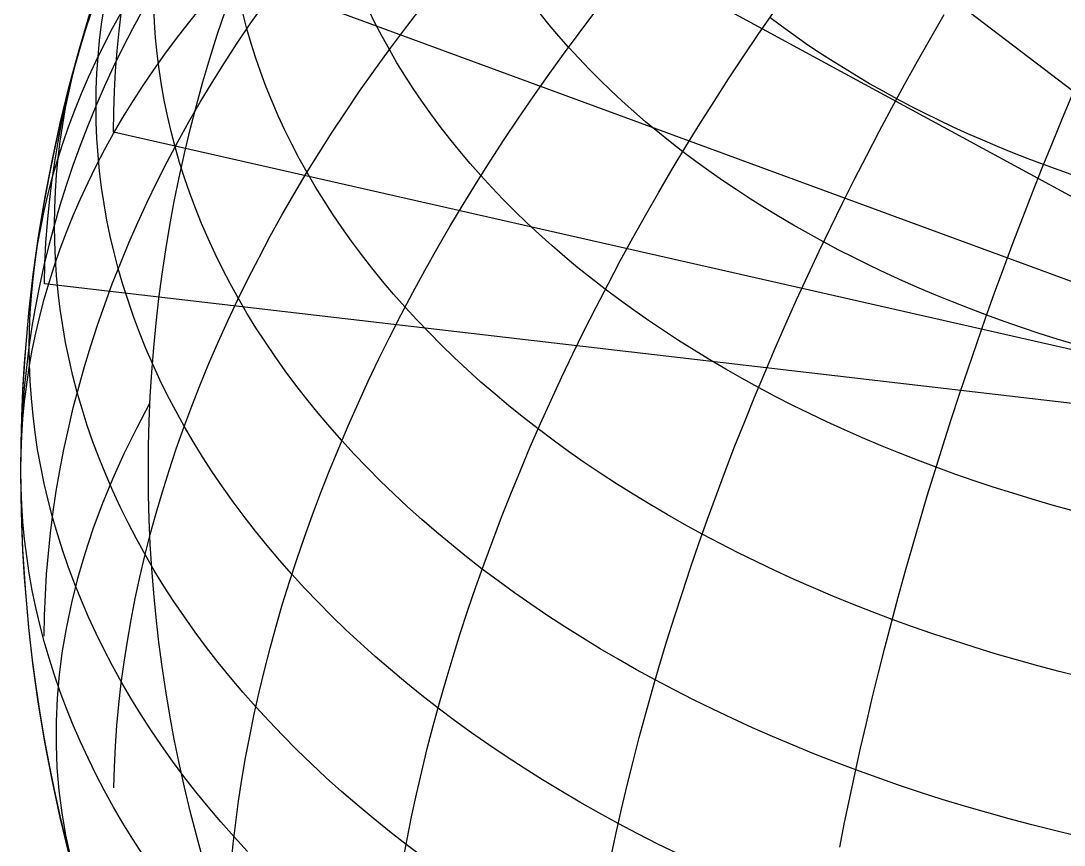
# Model space of a CAD drawing. Header units: millimetres. Extents: x -85 to 85, y -85 to 85.
# Drawn here: x -85 to -27.3, y -20.7 to 24.9 of the extents above; entities that cross this region are included whole.
import ezdxf

# ---------------------------------------------------------------- set-up
doc = ezdxf.new("R2010")
doc.units = ezdxf.units.MM
for name, color, linetype in [('CUT_OUTER', 1, 'Continuous'), ('ENGRAVE', 7, 'Continuous'), ('ENGRAVE_FINE', 8, 'Continuous')]:
    doc.layers.add(name, color=color, linetype=linetype)

msp = doc.modelspace()

# ---------------------------------------------------------------- linework, layer by layer
at = {"layer": 'CUT_OUTER'}
msp.add_circle((0, 0), 85, dxfattribs=at)
at = {"layer": 'ENGRAVE'}
for points in [[(-82.1037, -21.9996), (-82.4751, -20.5634), (-82.8215, -19.1208), (-83.1425, -17.6725), (-83.4383, -16.2188), (-83.7087, -14.7601), (-83.9535, -13.2969), (-84.1728, -11.8297), (-84.3664, -10.3589), (-84.5344, -8.8849), (-84.6765, -7.4082), (-84.7929, -5.9293), (-84.8835, -4.4486), (-84.9482, -2.9665), (-84.9871, -1.4835), (-85, 0), (-84.9871, 1.4835), (-84.9482, 2.9665), (-84.8835, 4.4486), (-84.7929, 5.9293), (-84.6765, 7.4082), (-84.5344, 8.8849), (-84.3664, 10.3589), (-84.1728, 11.8297), (-83.9535, 13.2969), (-83.7087, 14.7601), (-83.4383, 16.2188), (-83.1425, 17.6725), (-82.8215, 19.1208), (-82.4751, 20.5634), (-82.1037, 21.9996), (-81.7072, 23.4292), (-81.2859, 24.8516), (-80.8398, 26.2664)], [(-78.2429, -21.2891), (-78.8106, -20.4105), (-79.3543, -19.5258), (-79.8739, -18.6351), (-80.3691, -17.7387), (-80.8398, -16.8369), (-81.2859, -15.93), (-81.7072, -15.0182), (-82.1037, -14.1018), (-82.4751, -13.1812), (-82.8215, -12.2565), (-83.1425, -11.3281), (-83.4383, -10.3963), (-83.7087, -9.4613), (-83.9535, -8.5234), (-84.1728, -7.5829), (-84.3664, -6.6401), (-84.5344, -5.6953), (-84.6765, -4.7487), (-84.7929, -3.8007), (-84.8835, -2.8515), (-84.9482, -1.9015), (-84.9871, -0.9509), (-85, 0), (-84.9871, 0.9509), (-84.9482, 1.9015), (-84.8835, 2.8515), (-84.7929, 3.8007), (-84.6765, 4.7487), (-84.5344, 5.6953), (-84.3664, 6.6401), (-84.1728, 7.5829), (-83.9535, 8.5234), (-83.7087, 9.4613), (-83.4383, 10.3963), (-83.1425, 11.3281), (-82.8215, 12.2565), (-82.4751, 13.1812), (-82.1037, 14.1018), (-81.7072, 15.0182), (-81.2859, 15.93), (-80.8398, 16.8369), (-80.3691, 17.7387), (-79.8739, 18.6351), (-79.3543, 19.5258), (-78.8106, 20.4105), (-78.2429, 21.2891), (-77.6514, 22.1612), (-77.0362, 23.0265), (-76.3975, 23.8848), (-75.7356, 24.7358), (-75.0505, 25.5793)]]:
    msp.add_lwpolyline(points, dxfattribs=at)
at = {"layer": 'ENGRAVE_FINE'}
for points in [[(54.6339, -41.042), (-54.6357, 42.182)], [(65.1133, -34.7629), (-65.1079, 35.8986)], [(73.6072, -26.4848), (-73.6109, 27.6248)], [(-84.9871, 1.1386), (-84.9482, 2.2769), (-84.8835, 3.4144), (-84.7929, 4.551), (-84.6765, 5.6861), (-84.5344, 6.8195), (-84.3664, 7.9508), (-84.1728, 9.0798), (-83.9535, 10.2059), (-83.7087, 11.3289), (-83.4383, 12.4485), (-83.1425, 13.5643), (-82.8215, 14.676), (-82.4751, 15.7832), (-82.1037, 16.8855), (-81.7072, 17.9828), (-81.2859, 19.0745), (-80.8398, 20.1605), (-80.3691, 21.2403), (-79.8739, 22.3136), (-79.3543, 23.3802), (-78.8106, 24.4396), (-78.2429, 25.4916)], [(-83.7079, -9.1747), (-83.6887, -8.034), (-83.644, -6.8909), (-83.5739, -5.7456), (-83.4783, -4.5986), (-83.3573, -3.4502), (-83.2109, -2.3007), (-83.0391, -1.1505), (-82.8421, 0), (-82.6198, 1.1505), (-82.3723, 2.3007), (-82.0998, 3.4502), (-81.8022, 4.5986), (-81.4798, 5.7456), (-81.1325, 6.8909), (-80.7605, 8.034), (-80.3638, 9.1747), (-79.9428, 10.3127), (-79.4973, 11.4474), (-79.0277, 12.5787), (-78.534, 13.7062), (-78.0163, 14.8295), (-77.4749, 15.9483), (-76.9099, 17.0622), (-76.3214, 18.1709), (-75.7098, 19.2741), (-75.075, 20.3714), (-74.4174, 21.4625), (-73.7371, 22.5471), (-73.0344, 23.6248), (-72.3094, 24.6953), (-71.5623, 25.7583)], [(83.7079, -9.1747), (-83.7015, 10.3127), (-83.6697, 11.4474), (-83.6124, 12.5787), (-83.5296, 13.7062), (-83.4214, 14.8295), (-83.2877, 15.9483), (-83.1287, 17.0622), (-82.9444, 18.1709), (-82.7348, 19.2741), (-82.5, 20.3714), (-82.24, 21.4625), (-81.955, 22.5471), (-81.6451, 23.6248), (-81.3103, 24.6953), (-80.9507, 25.7583)], [(-62.7485, -21.4001), (-63.6909, -20.6928), (-64.6139, -19.9751), (-65.5172, -19.2471), (-66.4006, -18.5092), (-67.2637, -17.7615), (-68.1064, -17.0042), (-68.9283, -16.2377), (-69.7292, -15.462), (-70.5089, -14.6775), (-71.2671, -13.8845), (-72.0036, -13.083), (-72.7181, -12.2734), (-73.4105, -11.456), (-74.0806, -10.6309), (-74.728, -9.7985), (-75.3527, -8.959), (-75.9545, -8.1126), (-76.5331, -7.2596), (-77.0884, -6.4002), (-77.6203, -5.5348), (-78.1284, -4.6635), (-78.6128, -3.7867), (-79.0733, -2.9046), (-79.5096, -2.0175), (-79.9217, -1.1257), (-80.3095, -0.2294), (-80.6729, 0.6712), (-81.0116, 1.5756), (-81.3257, 2.4837), (-81.615, 3.3952), (-81.8794, 4.3098), (-82.1189, 5.2272), (-82.3334, 6.1471), (-82.5228, 7.0693), (-82.6871, 7.9935), (-82.8262, 8.9194), (-82.94, 9.8467), (-83.0286, 10.7751), (-83.0919, 11.7044), (-83.1299, 12.6342), (-83.1425, 13.5643), (-83.1299, 14.4944), (-83.0919, 15.4243), (-83.0286, 16.3535), (-82.94, 17.282), (-82.8262, 18.2092), (-82.6871, 19.1351), (-82.5228, 20.0593), (-82.3334, 20.9815), (-82.1189, 21.9014), (-81.8794, 22.8188), (-81.615, 23.7334), (-81.3257, 24.6449), (-81.0116, 25.553)], [(-48.6506, -21.2237), (-49.77, -20.6731), (-50.8741, -20.1101), (-51.9628, -19.5348), (-53.0357, -18.9475), (-54.0924, -18.3482), (-55.1326, -17.7372), (-56.156, -17.1147), (-57.1624, -16.4808), (-58.1513, -15.8357), (-59.1225, -15.1797), (-60.0757, -14.5129), (-61.0106, -13.8355), (-61.9269, -13.1478), (-62.8243, -12.45), (-63.7026, -11.7422), (-64.5615, -11.0247), (-65.4008, -10.2977), (-66.2201, -9.5614), (-67.0192, -8.8161), (-67.798, -8.0619), (-68.556, -7.2992), (-69.2932, -6.528), (-70.0093, -5.7488), (-70.7041, -4.9616), (-71.3773, -4.1668), (-72.0288, -3.3646), (-72.6583, -2.5553), (-73.2657, -1.739), (-73.8508, -0.916), (-74.4134, -0.0866), (-74.9534, 0.7489), (-75.4705, 1.5904), (-75.9646, 2.4375), (-76.4355, 3.29), (-76.8832, 4.1477), (-77.3075, 5.0102), (-77.7082, 5.8774), (-78.0853, 6.7489), (-78.4385, 7.6245), (-78.7679, 8.5039), (-79.0733, 9.3868), (-79.3545, 10.273), (-79.6117, 11.1623), (-79.8445, 12.0543), (-80.0531, 12.9487), (-80.2372, 13.8454), (-80.397, 14.744), (-80.5322, 15.6442), (-80.6429, 16.5458), (-80.729, 17.4485), (-80.7906, 18.3521), (-80.8275, 19.2561), (-80.8398, 20.1605), (-80.8275, 21.0649), (-80.7906, 21.9689), (-80.729, 22.8725), (-80.6429, 23.7752), (-80.5322, 24.6768), (-80.397, 25.577)], [(79.8631, -17.5609), (-79.8738, 18.702), (-79.8602, 19.8374), (-79.8223, 20.9668), (-79.7601, 22.0898), (-79.6735, 23.2061), (-79.5627, 24.3153), (-79.4277, 25.4171)], [(-79.8631, -17.5609), (-79.828, -16.4144), (-79.7687, -15.2629), (-79.685, -14.1068), (-79.577, -12.9464), (-79.4448, -11.782), (-79.2885, -10.6141), (-79.1079, -9.4429), (-78.9033, -8.2688), (-78.6746, -7.0923), (-78.422, -5.9135), (-78.1454, -4.733), (-77.8451, -3.551), (-77.5211, -2.3679), (-77.1734, -1.1841), (-76.8022, 0), (-76.4077, 1.1841), (-75.9899, 2.3679), (-75.5489, 3.551), (-75.0849, 4.733), (-74.598, 5.9135), (-74.0884, 7.0923), (-73.5563, 8.2688), (-73.0017, 9.4429), (-72.4249, 10.6141), (-71.826, 11.782), (-71.2053, 12.9464), (-70.5629, 14.1068), (-69.899, 15.2629), (-69.2137, 16.4144), (-68.5074, 17.5609), (-67.7803, 18.702), (-67.0325, 19.8374), (-66.2642, 20.9668), (-65.4758, 22.0898), (-64.6675, 23.2061), (-63.8394, 24.3153), (-62.9919, 25.4171)], [(-26.5583, -20.2372), (-27.8278, -19.933), (-29.0887, -19.6146), (-30.3408, -19.2821), (-31.5837, -18.9357), (-32.8169, -18.5755), (-34.0401, -18.2015), (-35.253, -17.8138), (-36.4551, -17.4127), (-37.6461, -16.9982), (-38.8257, -16.5704), (-39.9934, -16.1295), (-41.149, -15.6756), (-42.292, -15.2088), (-43.4221, -14.7294), (-44.539, -14.2373), (-45.6423, -13.7328), (-46.7318, -13.2161), (-47.807, -12.6873), (-48.8676, -12.1465), (-49.9133, -11.5939), (-50.9439, -11.0297), (-51.9589, -10.4541), (-52.9581, -9.8672), (-53.9412, -9.2692), (-54.9078, -8.6603), (-55.8577, -8.0407), (-56.7906, -7.4105), (-57.7062, -6.77), (-58.6042, -6.1194), (-59.4844, -5.4588), (-60.3464, -4.7885), (-61.1901, -4.1086), (-62.0151, -3.4194), (-62.8213, -2.7211), (-63.6083, -2.0138), (-64.3759, -1.2979), (-65.1239, -0.5735), (-65.8521, 0.1592), (-66.5602, 0.8999), (-67.2481, 1.6484), (-67.9154, 2.4045), (-68.5621, 3.168), (-69.1879, 3.9385), (-69.7926, 4.716), (-70.376, 5.5001), (-70.9381, 6.2906), (-71.4785, 7.0872), (-71.9971, 7.8898), (-72.4938, 8.6981), (-72.9684, 9.5118), (-73.4208, 10.3307), (-73.8508, 11.1546), (-74.2584, 11.9831), (-74.6433, 12.816), (-75.0055, 13.6531), (-75.3448, 14.4942), (-75.6612, 15.3389), (-75.9545, 16.187), (-76.2247, 17.0383), (-76.4717, 17.8925), (-76.6953, 18.7493), (-76.8957, 19.6085), (-77.0726, 20.4698), (-77.226, 21.3329), (-77.3559, 22.1976), (-77.4622, 23.0637), (-77.5449, 23.9308), (-77.6041, 24.7987), (-77.6395, 25.6671)], [(-26.8692, -2.2279), (-27.9698, -1.9211), (-29.062, -1.6021), (-30.1452, -1.2709), (-31.2193, -0.9276), (-32.2839, -0.5723), (-33.3386, -0.2053), (-34.3832, 0.1736), (-35.4173, 0.564), (-36.4407, 0.966), (-37.4529, 1.3794), (-38.4537, 1.804), (-39.4428, 2.2397), (-40.4199, 2.6865), (-41.3847, 3.1441), (-42.3369, 3.6124), (-43.2761, 4.0913), (-44.2022, 4.5807), (-45.1148, 5.0803), (-46.0137, 5.5901), (-46.8986, 6.1098), (-47.7692, 6.6394), (-48.6252, 7.1786), (-49.4664, 7.7273), (-50.2926, 8.2854), (-51.1034, 8.8526), (-51.8987, 9.4288), (-52.6782, 10.0138), (-53.4416, 10.6074), (-54.1887, 11.2095), (-54.9193, 11.8198), (-55.6332, 12.4383), (-56.3302, 13.0646), (-57.01, 13.6986), (-57.6724, 14.3401), (-58.3173, 14.989), (-58.9443, 15.6449), (-59.5535, 16.3078), (-60.1445, 16.9774), (-60.7172, 17.6535), (-61.2714, 18.3359), (-61.8069, 19.0244), (-62.3236, 19.7187), (-62.8213, 20.4188), (-63.2998, 21.1243), (-63.7591, 21.8351), (-64.199, 22.5509), (-64.6193, 23.2715), (-65.02, 23.9967), (-65.4008, 24.7262), (-65.7617, 25.4599)], [(-72.4601, -21.0887), (-73.2089, -20.2739), (-73.9354, -19.4508), (-74.6394, -18.6196), (-75.3207, -17.7808), (-75.979, -16.9344), (-76.6141, -16.0808), (-77.226, -15.2202), (-77.8143, -14.353), (-78.3789, -13.4792), (-78.9196, -12.5993), (-79.4363, -11.7135), (-79.9288, -10.822), (-80.397, -9.9251), (-80.8406, -9.0232), (-81.2596, -8.1164), (-81.6539, -7.2051), (-82.0233, -6.2895), (-82.3678, -5.3699), (-82.6871, -4.4466), (-82.9812, -3.5198), (-83.2501, -2.5899), (-83.4936, -1.6572), (-83.7117, -0.7218), (-83.9043, 0.2158), (-84.0713, 1.1555), (-84.2127, 2.0968), (-84.3284, 3.0396), (-84.4185, 3.9836), (-84.4829, 4.9284), (-84.5215, 5.8738), (-84.5344, 6.8195), (-84.5215, 7.7652), (-84.4829, 8.7106), (-84.4185, 9.6554), (-84.3284, 10.5994), (-84.2127, 11.5422), (-84.0713, 12.4836), (-83.9043, 13.4232), (-83.7117, 14.3609), (-83.4936, 15.2962), (-83.2501, 16.229), (-82.9812, 17.1588), (-82.6871, 18.0856), (-82.3678, 19.0089), (-82.0233, 19.9285), (-81.6539, 20.8441), (-81.2596, 21.7554), (-80.8406, 22.6622), (-80.397, 23.5642), (-79.9288, 24.461), (-79.4363, 25.3525)], [(-74.9305, -21.486), (-75.294, -20.175), (-75.6347, -18.8578), (-75.9523, -17.535), (-76.2467, -16.2067), (-76.5179, -14.8736), (-76.7659, -13.5359), (-76.9904, -12.1941), (-77.1915, -10.8486), (-77.3691, -9.4997), (-77.5231, -8.148), (-77.6535, -6.7938), (-77.7602, -5.4375), (-77.8433, -4.0796), (-77.9026, -2.7204), (-77.9382, -1.3604), (-77.9501, 0), (-77.9382, 1.3604), (-77.9026, 2.7204), (-77.8433, 4.0796), (-77.7602, 5.4375), (-77.6535, 6.7938), (-77.5231, 8.148), (-77.3691, 9.4997), (-77.1915, 10.8486), (-76.9904, 12.1941), (-76.7659, 13.5359), (-76.5179, 14.8736), (-76.2467, 16.2067), (-75.9523, 17.535), (-75.6347, 18.8578), (-75.294, 20.175), (-74.9305, 21.486), (-74.5441, 22.7904), (-74.135, 24.0879), (-73.7033, 25.3781)], [(-74.9305, -21.486), (-75.294, -20.175), (-75.6347, -18.8578), (-75.9523, -17.535), (-76.2467, -16.2067), (-76.5179, -14.8736), (-76.7659, -13.5359), (-76.9904, -12.1941), (-77.1915, -10.8486), (-77.3691, -9.4997), (-77.5231, -8.148), (-77.6535, -6.7938), (-77.7602, -5.4375), (-77.8433, -4.0796), (-77.9026, -2.7204), (-77.9382, -1.3604), (-77.9501, 0), (-77.9382, 1.3604), (-77.9026, 2.7204), (-77.8433, 4.0796), (-77.7602, 5.4375), (-77.6535, 6.7938), (-77.5231, 8.148), (-77.3691, 9.4997), (-77.1915, 10.8486), (-76.9904, 12.1941), (-76.7659, 13.5359), (-76.5179, 14.8736), (-76.2467, 16.2067), (-75.9523, 17.535), (-75.6347, 18.8578), (-75.294, 20.175), (-74.9305, 21.486), (-74.5441, 22.7904), (-74.135, 24.0879), (-73.7033, 25.3781)], [(-73.3684, -21.8476), (-73.2528, -20.6707), (-73.1148, -19.4876), (-72.9546, -18.2986), (-72.7722, -17.1039), (-72.5675, -15.9041), (-72.3408, -14.6994), (-72.0921, -13.4902), (-71.8214, -12.277), (-71.5288, -11.0599), (-71.2144, -9.8396), (-70.8783, -8.6162), (-70.5207, -7.3902), (-70.1415, -6.1619), (-69.741, -4.9318), (-69.3193, -3.7002), (-68.8764, -2.4674), (-68.4125, -1.2339), (-67.9279, 0), (-67.4225, 1.2339), (-66.8966, 2.4674), (-66.3503, 3.7002), (-65.7838, 4.9318), (-65.1972, 6.1619), (-64.5908, 7.3902), (-63.9647, 8.6162), (-63.3192, 9.8396), (-62.6543, 11.0599), (-61.9704, 12.277), (-61.2676, 13.4902), (-60.5461, 14.6994), (-59.8062, 15.9041), (-59.0481, 17.1039), (-58.2719, 18.2986), (-57.4781, 19.4876), (-56.6667, 20.6707), (-55.8381, 21.8476), (-54.9924, 23.0177), (-54.13, 24.1809), (-53.2511, 25.3367)], [(-26.3802, -11.4312), (-27.5756, -11.1294), (-28.7626, -10.8142), (-29.9408, -10.4858), (-31.1098, -10.1443), (-32.2694, -9.7898), (-33.4192, -9.4223), (-34.5588, -9.0421), (-35.6879, -8.6491), (-36.8061, -8.2436), (-37.9131, -7.8256), (-39.0085, -7.3953), (-40.0921, -6.9528), (-41.1634, -6.4983), (-42.2222, -6.0318), (-43.2681, -5.5536), (-44.3009, -5.0637), (-45.3202, -4.5624), (-46.3256, -4.0497), (-47.317, -3.5259), (-48.2939, -2.9911), (-49.2561, -2.4454), (-50.2034, -1.889), (-51.1353, -1.3221), (-52.0517, -0.7449), (-52.9522, -0.1575), (-53.8365, 0.4399), (-54.7045, 1.047), (-55.5558, 1.6638), (-56.3902, 2.29), (-57.2074, 2.9255), (-58.0072, 3.57), (-58.7893, 4.2234), (-59.5535, 4.8854), (-60.2996, 5.5558), (-61.0272, 6.2345), (-61.7364, 6.9212), (-62.4267, 7.6158), (-63.0979, 8.318), (-63.75, 9.0276), (-64.3826, 9.7443), (-64.9957, 10.4681), (-65.5889, 11.1985), (-66.1622, 11.9356), (-66.7153, 12.6789), (-67.2481, 13.4282), (-67.7603, 14.1835), (-68.252, 14.9443), (-68.7229, 15.7106), (-69.1728, 16.4819), (-69.6017, 17.2582), (-70.0093, 18.0392), (-70.3957, 18.8246), (-70.7605, 19.6143), (-71.1039, 20.4078), (-71.4256, 21.2051), (-71.7255, 22.0059), (-72.0036, 22.8099), (-72.2597, 23.6169), (-72.4938, 24.4267), (-72.7059, 25.2389)], [(-63.8676, -21.6492), (-63.6366, -20.4101), (-63.3862, -19.1647), (-63.1165, -17.9135), (-62.8276, -16.6569), (-62.5195, -15.3952), (-62.1925, -14.1288), (-61.8464, -12.8581), (-61.4815, -11.5835), (-61.0979, -10.3053), (-60.6957, -9.024), (-60.275, -7.74), (-59.8359, -6.4536), (-59.3787, -5.1652), (-58.9033, -3.8753), (-58.41, -2.5842), (-57.8988, -1.2923), (-57.3701, 0), (-56.8239, 1.2923), (-56.2603, 2.5842), (-55.6797, 3.8753), (-55.082, 5.1652), (-54.4676, 6.4536), (-53.8366, 7.74), (-53.1892, 9.024), (-52.5256, 10.3053), (-51.846, 11.5835), (-51.1506, 12.8581), (-50.4396, 14.1288), (-49.7133, 15.3952), (-48.9718, 16.6569), (-48.2154, 17.9135), (-47.4443, 19.1647), (-46.6588, 20.4101), (-45.859, 21.6492), (-45.0453, 22.8817), (-44.2179, 24.1073), (-43.3769, 25.3255)], [(-26.6957, 6.9578), (-27.6907, 7.262), (-28.6774, 7.5773), (-29.6553, 7.9036), (-30.6241, 8.2408), (-31.5837, 8.5888), (-32.5336, 8.9475), (-33.4736, 9.3167), (-34.4034, 9.6964), (-35.3227, 10.0865), (-36.2313, 10.4867), (-37.1288, 10.8971), (-38.015, 11.3175), (-38.8897, 11.7477), (-39.7525, 12.1876), (-40.6032, 12.6371), (-41.4415, 13.0961), (-42.2672, 13.5643), (-43.08, 14.0417), (-43.8797, 14.5282), (-44.666, 15.0235), (-45.4388, 15.5276), (-46.1976, 16.0402), (-46.9425, 16.5612), (-47.673, 17.0905), (-48.389, 17.6278), (-49.0902, 18.1731), (-49.7765, 18.7262), (-50.4477, 19.2868), (-51.1034, 19.8549), (-51.7436, 20.4302), (-52.3681, 21.0126), (-52.9766, 21.6019), (-53.5689, 22.1979), (-54.145, 22.8005), (-54.7045, 23.4094), (-55.2474, 24.0244), (-55.7734, 24.6455), (-56.2825, 25.2723)], [(-52.3573, -21.348), (-52.0767, -20.0454), (-51.7803, -18.7367), (-51.4682, -17.4224), (-51.1403, -16.1027), (-50.7969, -14.7781), (-50.438, -13.449), (-50.0637, -12.1158), (-49.6742, -10.7789), (-49.2695, -9.4387), (-48.8499, -8.0957), (-48.4153, -6.7502), (-47.9661, -5.4026), (-47.5022, -4.0534), (-47.0238, -2.7029), (-46.5311, -1.3517), (-46.0242, 0), (-45.5034, 1.3517), (-44.9686, 2.7029), (-44.4202, 4.0534), (-43.8582, 5.4026), (-43.2829, 6.7502), (-42.6944, 8.0957), (-42.0928, 9.4387), (-41.4785, 10.7789), (-40.8515, 12.1158), (-40.2121, 13.449), (-39.5604, 14.7781), (-38.8967, 16.1027), (-38.2211, 17.4224), (-37.5339, 18.7367), (-36.8353, 20.0454), (-36.1254, 21.348), (-35.4045, 22.644), (-34.6729, 23.9332), (-33.9307, 25.2151)], [(-26.7017, 16.293), (-27.5741, 16.5966), (-28.4381, 16.91), (-29.2934, 17.2329), (-30.1397, 17.5654), (-30.9769, 17.9073), (-31.8047, 18.2585), (-32.6228, 18.6189), (-33.4309, 18.9884), (-34.2289, 19.3669), (-35.0164, 19.7542), (-35.7933, 20.1503), (-36.5593, 20.5551), (-37.3141, 20.9683), (-38.0575, 21.3899), (-38.7894, 21.8198), (-39.5095, 22.2578), (-40.2175, 22.7038), (-40.9132, 23.1576), (-41.5965, 23.6192), (-42.2672, 24.0883), (-42.9249, 24.5649), (-43.5696, 25.0487)], [(-39.7099, -20.8391), (-39.4395, -19.4786), (-39.1572, -18.1122), (-38.8629, -16.7402), (-38.5567, -15.3632), (-38.2388, -13.9815), (-37.9093, -12.5955), (-37.5682, -11.2057), (-37.2157, -9.8124), (-36.8518, -8.4162), (-36.4767, -7.0174), (-36.0905, -5.6165), (-35.6933, -4.2139), (-35.2852, -2.81), (-34.8664, -1.4052), (-34.437, 0), (-33.9971, 1.4052), (-33.5468, 2.81), (-33.0863, 4.2139), (-32.6157, 5.6165), (-32.1352, 7.0174), (-31.6449, 8.4162), (-31.1449, 9.8124), (-30.6355, 11.2057), (-30.1168, 12.5955), (-29.5888, 13.9815), (-29.0519, 15.3632), (-28.5061, 16.7402), (-27.9516, 18.1122), (-27.3886, 19.4786), (-26.8173, 20.8391)], [(-77.8607, 3.7315), (-78.6116, 2.3159), (-79.3013, 0.91), (-79.9308, -0.4864), (-80.5008, -1.8733), (-81.0122, -3.2506), (-81.4655, -4.6182), (-81.8612, -5.9759), (-82.1999, -7.3235), (-82.482, -8.6608), (-82.7079, -9.9875), (-82.8779, -11.3033), (-82.9923, -12.608), (-83.0515, -13.9011), (-83.0556, -15.1823), (-83.005, -16.4513), (-82.8997, -17.7076), (-82.74, -18.9509), (-82.526, -20.1808), (-82.258, -21.3969)]]:
    msp.add_lwpolyline(points, dxfattribs=at)

doc.saveas('drawing.dxf')
